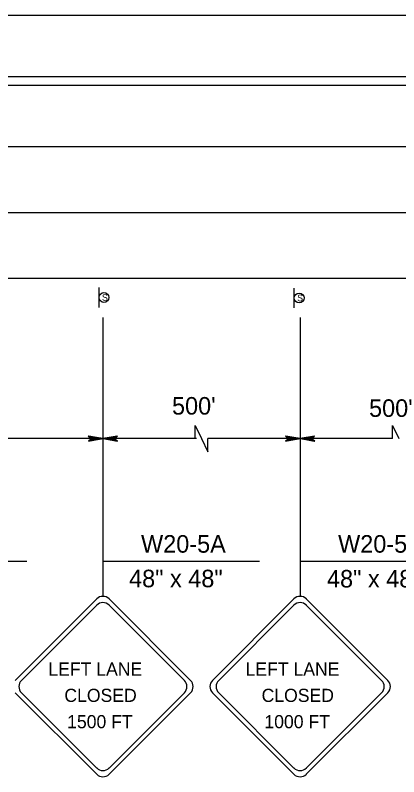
# Model space of a CAD drawing. Extents: x 499945 to 500993, y 499985 to 500645.
# Drawn here: x 500162.9 to 500250.3, y 500214.3 to 500387.9 of the extents above; entities that cross this region are included whole.
import ezdxf

# ---------------------------------------------------------------- set-up
doc = ezdxf.new("R2010")
doc.units = 0
for name, color, linetype in [('1', 7, 'Continuous'), ('24', 7, 'Continuous'), ('39', 7, 'Continuous'), ('56', 7, 'Continuous'), ('60', 7, 'Continuous')]:
    doc.layers.add(name, color=color, linetype=linetype)

msp = doc.modelspace()

# ---------------------------------------------------------------- linework, layer by layer
at = {"layer": '1'}
for p, q in [((500062.64, 500387.94), (500345.18, 500387.94)), ((500062.64, 500373.95), (500873.9, 500373.95)), ((500062.64, 500371.96), (500873.9, 500371.96)), ((500062.64, 500357.97), (500873.9, 500357.97)), ((500062.64, 500342.98), (500873.9, 500342.98)), ((500062.64, 500327.99), (500873.9, 500327.99)), ((500182.88, 500319.02), (500182.88, 500255.41)), ((500227.85, 500319.02), (500227.85, 500255.41)), ((500203.92, 500291.39), (500203.92, 500294.38)), ((500203.92, 500294.38), (500205.37, 500291.39)), ((500248.89, 500291.39), (500248.89, 500294.38)), ((500248.89, 500294.38), (500250.33, 500291.39)), ((500182.88, 500291.39), (500158.06, 500291.39)), ((500204.2, 500291.39), (500182.88, 500291.39)), ((500205.37, 500291.39), (500206.81, 500288.39)), ((500227.85, 500291.39), (500206.81, 500291.39)), ((500206.81, 500288.39), (500206.81, 500291.39)), ((500248.89, 500291.39), (500227.85, 500291.39)), ((500130.35, 500263.41), (500165.58, 500263.41)), ((500182.88, 500263.41), (500218.58, 500263.41)), ((500227.85, 500263.41), (500263.59, 500263.41))]:
    msp.add_line(p, q, dxfattribs=at)
at = {"layer": '24'}
for points in [[(500182.88, 500291.39), (500179.56, 500291.97), (500180.35, 500291.39), (500179.58, 500290.81), (500182.88, 500291.39), (500182.66, 500291.38), (500179.65, 500291.93), (500180.42, 500291.38), (500179.71, 500290.85), (500182.54, 500291.37), (500182.43, 500291.39), (500179.85, 500291.85), (500180.43, 500291.38), (500179.84, 500290.93), (500182.38, 500291.39), (500182.27, 500291.37), (500180.02, 500291.78), (500180.46, 500291.39), (500180.01, 500290.98), (500181.95, 500291.37), (500181.76, 500291.37), (500180.18, 500291.69), (500180.49, 500291.4), (500180.16, 500291.07), (500181.73, 500291.39), (500181.55, 500291.4), (500180.37, 500291.6), (500180.59, 500291.37), (500180.35, 500291.14), (500181.39, 500291.39), (500181.22, 500291.4), (500180.51, 500291.54), (500180.63, 500291.38), (500180.43, 500291.2), (500181.13, 500291.39), (500180.67, 500291.5), (500180.74, 500291.37), (500180.53, 500291.24), (500181.02, 500291.37), (500180.71, 500291.45), (500180.84, 500291.35), (500180.69, 500291.29), (500180.84, 500291.38), (500180.76, 500291.4)], [(500182.88, 500291.39), (500186.21, 500290.8), (500185.41, 500291.39), (500186.19, 500291.97), (500182.88, 500291.39), (500183.1, 500291.39), (500186.11, 500290.84), (500185.35, 500291.39), (500186.06, 500291.92), (500183.22, 500291.4), (500183.33, 500291.39), (500185.91, 500290.93), (500185.33, 500291.39), (500185.93, 500291.85), (500183.38, 500291.39), (500183.49, 500291.4), (500185.75, 500291), (500185.31, 500291.39), (500185.76, 500291.79), (500183.82, 500291.4), (500184, 500291.4), (500185.58, 500291.08), (500185.27, 500291.38), (500185.6, 500291.71), (500184.04, 500291.39), (500184.21, 500291.38), (500185.4, 500291.17), (500185.17, 500291.4), (500185.42, 500291.63), (500184.38, 500291.39), (500184.54, 500291.37), (500185.26, 500291.23), (500185.14, 500291.39), (500185.33, 500291.57), (500184.63, 500291.39), (500185.1, 500291.28), (500185.03, 500291.4), (500185.23, 500291.53), (500184.75, 500291.4), (500185.05, 500291.33), (500184.93, 500291.43), (500185.07, 500291.49), (500184.93, 500291.39), (500185, 500291.38)], [(500227.85, 500291.39), (500224.52, 500291.97), (500225.32, 500291.39), (500224.54, 500290.81), (500227.85, 500291.39), (500227.63, 500291.38), (500224.62, 500291.93), (500225.38, 500291.38), (500224.68, 500290.85), (500227.51, 500291.37), (500227.4, 500291.39), (500224.82, 500291.85), (500225.4, 500291.38), (500224.8, 500290.93), (500227.35, 500291.39), (500227.24, 500291.37), (500224.98, 500291.78), (500225.42, 500291.39), (500224.97, 500290.98), (500226.92, 500291.37), (500226.73, 500291.37), (500225.15, 500291.69), (500225.46, 500291.4), (500225.13, 500291.07), (500226.7, 500291.39), (500226.52, 500291.4), (500225.33, 500291.6), (500225.56, 500291.37), (500225.31, 500291.14), (500226.35, 500291.39), (500226.19, 500291.4), (500225.47, 500291.54), (500225.59, 500291.38), (500225.4, 500291.2), (500226.1, 500291.39), (500225.64, 500291.5), (500225.7, 500291.37), (500225.5, 500291.24), (500225.98, 500291.37), (500225.68, 500291.45), (500225.81, 500291.35), (500225.66, 500291.29), (500225.81, 500291.38), (500225.73, 500291.4)], [(500227.85, 500291.39), (500231.17, 500290.8), (500230.38, 500291.39), (500231.16, 500291.97), (500227.85, 500291.39), (500228.07, 500291.39), (500231.08, 500290.84), (500230.32, 500291.39), (500231.02, 500291.92), (500228.19, 500291.4), (500228.3, 500291.39), (500230.88, 500290.93), (500230.3, 500291.39), (500230.89, 500291.85), (500228.35, 500291.39), (500228.46, 500291.4), (500230.71, 500291), (500230.28, 500291.39), (500230.72, 500291.79), (500228.78, 500291.4), (500228.97, 500291.4), (500230.55, 500291.08), (500230.24, 500291.38), (500230.57, 500291.71), (500229, 500291.39), (500229.18, 500291.38), (500230.37, 500291.17), (500230.14, 500291.4), (500230.39, 500291.63), (500229.34, 500291.39), (500229.51, 500291.37), (500230.22, 500291.23), (500230.11, 500291.39), (500230.3, 500291.57), (500229.6, 500291.39), (500230.06, 500291.28), (500230, 500291.4), (500230.2, 500291.53), (500229.71, 500291.4), (500230.02, 500291.33), (500229.89, 500291.43), (500230.04, 500291.49), (500229.89, 500291.39), (500229.97, 500291.38)]]:
    msp.add_lwpolyline(points, dxfattribs=at)
at = {"layer": '56'}
for p, q in [((500182, 500321.32), (500182, 500325.82)), ((500226.51, 500321.22), (500226.51, 500325.71)), ((500162.9, 500236.26), (500181.47, 500254.83)), ((500184.3, 500254.83), (500202.87, 500236.26)), ((500207.86, 500236.26), (500226.44, 500254.83)), ((500229.26, 500254.83), (500247.83, 500236.26)), ((500164.31, 500236.26), (500181.47, 500253.42)), ((500184.3, 500253.42), (500201.45, 500236.26)), ((500209.28, 500236.26), (500226.44, 500253.42)), ((500229.26, 500253.42), (500246.42, 500236.26)), ((500162.9, 500233.43), (500181.47, 500214.86)), ((500164.31, 500233.43), (500181.47, 500216.27)), ((500184.3, 500216.27), (500201.45, 500233.43)), ((500184.3, 500214.86), (500202.87, 500233.43)), ((500207.86, 500233.43), (500226.44, 500214.86)), ((500209.28, 500233.43), (500226.44, 500216.27)), ((500229.26, 500216.27), (500246.42, 500233.43)), ((500229.26, 500214.86), (500247.83, 500233.43))]:
    msp.add_line(p, q, dxfattribs=at)
for centre in [(500183.13, 500323.57), (500227.63, 500323.47)]:
    msp.add_circle(centre, 1.12, dxfattribs=at)
for centre, start, end in [((500182.88, 500253.42), 45, 135), ((500227.85, 500253.42), 45, 135), ((500182.88, 500252), 45, 135), ((500227.85, 500252), 45, 135), ((500165.72, 500234.84), 135, 225), ((500200.04, 500234.84), 315, 45), ((500201.45, 500234.84), 315, 45), ((500209.28, 500234.84), 135, 225), ((500210.69, 500234.84), 135, 225), ((500245.01, 500234.84), 315, 45), ((500246.42, 500234.84), 315, 45), ((500182.88, 500217.69), 225, 315), ((500182.88, 500216.27), 225, 315), ((500227.85, 500217.69), 225, 315), ((500227.85, 500216.27), 225, 315)]:
    msp.add_arc(centre, 2, start, end, dxfattribs=at)
at = {"layer": '60'}
for p, q in [((500182.88, 500255.41), (500182.88, 500255.41)), ((500227.85, 500255.41), (500227.85, 500255.41)), ((500182.88, 500214.27), (500182.88, 500214.27)), ((500227.85, 500214.27), (500227.85, 500214.27))]:
    msp.add_line(p, q, dxfattribs=at)
for centre in [(500183.13, 500323.57), (500227.63, 500323.47)]:
    msp.add_circle(centre, 1.12, dxfattribs=at)

# ---------------------------------------------------------------- texts
at = {"layer": '1'}
for s, p in [("500'", (500198.64, 500296.87)), ("500'", (500243.56, 500296.35)), ('W20-5A', (500191.58, 500265.38)), ('W20-5B', (500236.5, 500265.38)), ('48" x 48"', (500188.85, 500257.49)), ('48" x 48"', (500233.97, 500257.44))]:
    msp.add_text(s, height=4, dxfattribs=at).set_placement(p)
at = {"layer": '39'}
for s, p in [('LEFT LANE', (500170.45, 500237.34)), ('LEFT LANE', (500215.41, 500237.34)), ('CLOSED', (500174.1, 500231.34)), ('CLOSED', (500219.06, 500231.34)), ('1500 FT', (500174.73, 500225.34)), ('1000 FT', (500219.7, 500225.34))]:
    msp.add_text(s, height=3, dxfattribs=at).set_placement(p)
at = {"layer": '56'}
for p in [(500182.67, 500322.82), (500227.17, 500322.72)]:
    msp.add_text('S', height=1.5, dxfattribs=at).set_placement(p)

doc.saveas('drawing.dxf')
